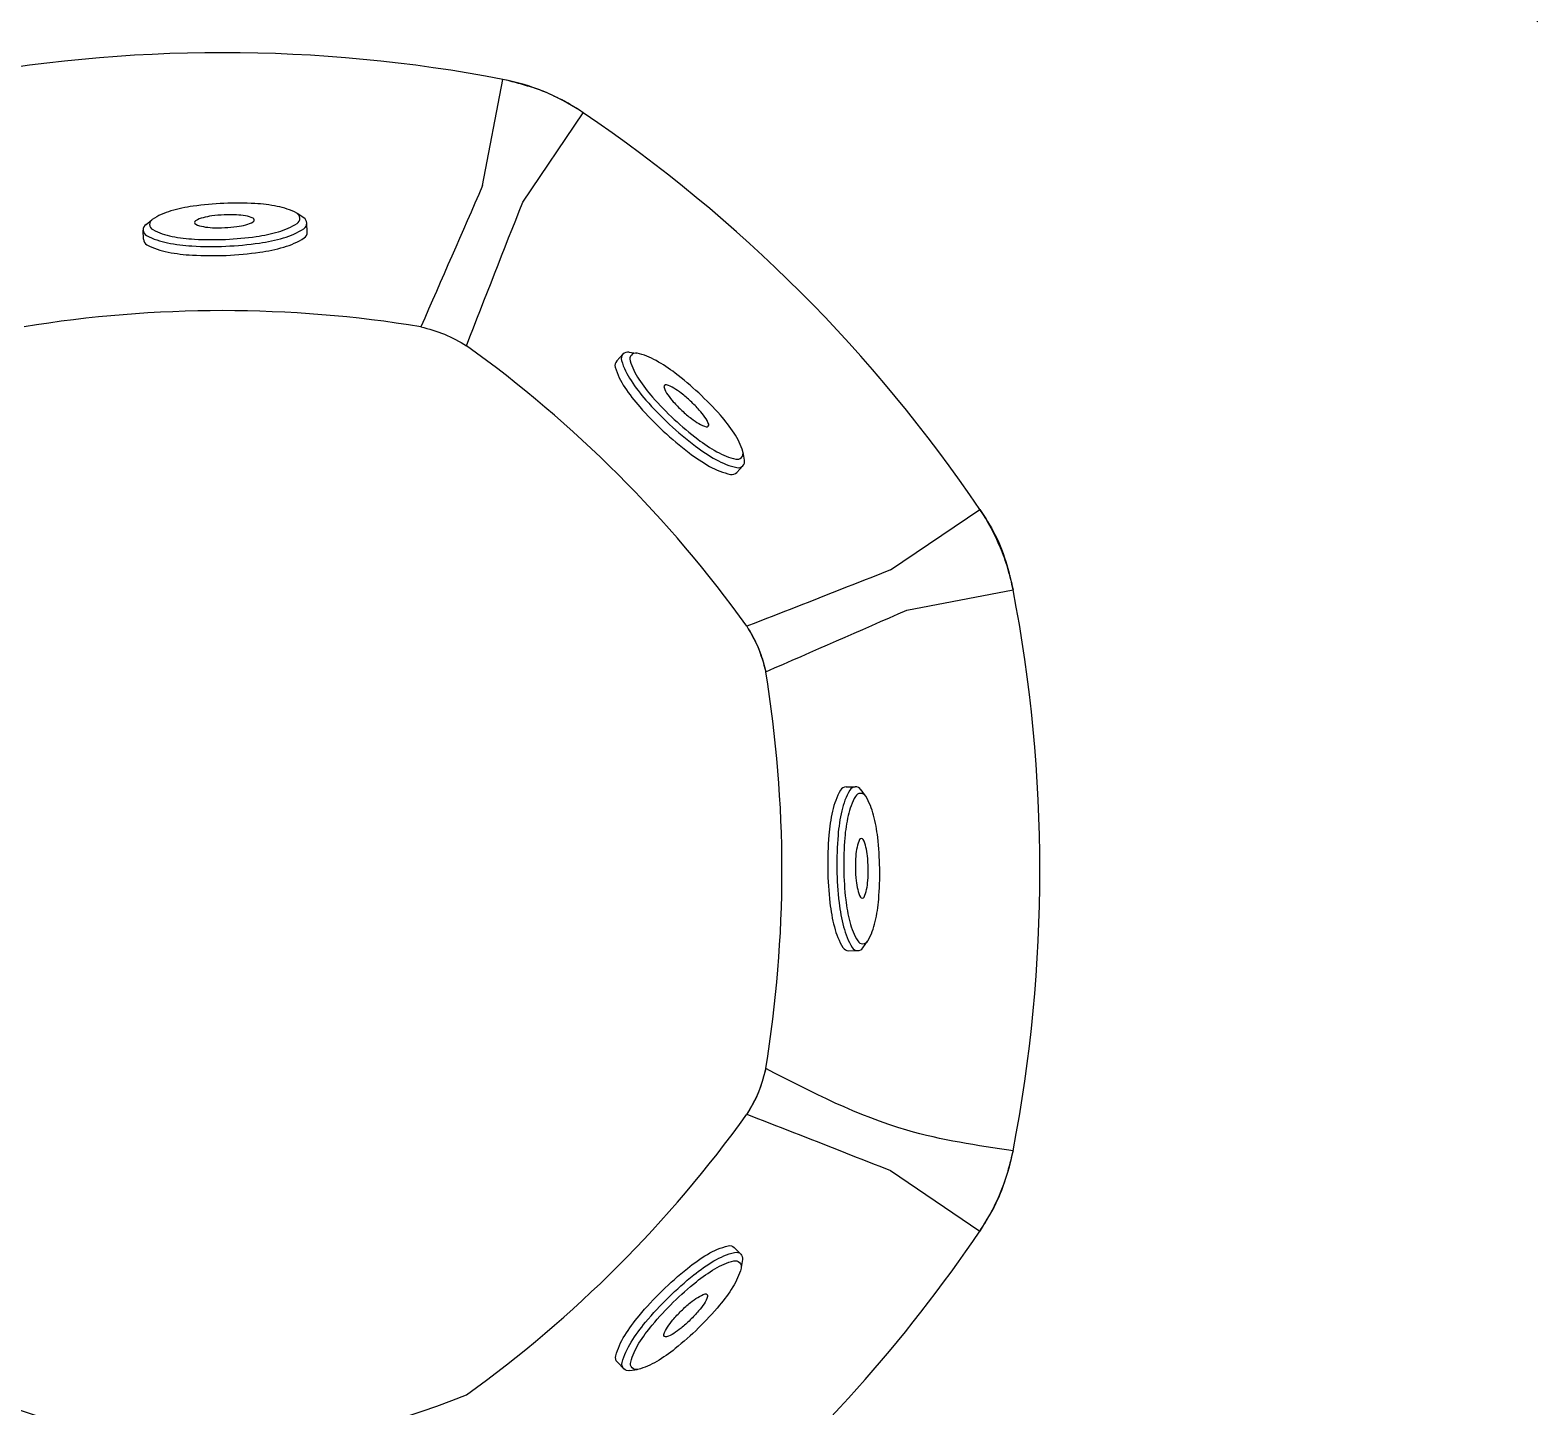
# Model space of a CAD drawing. Extents: x 408 to 498, y 628 to 778.
# Drawn here: x 450.84 to 467.89, y 683.6 to 699.24 of the extents above; entities that cross this region are included whole.
import ezdxf

# ---------------------------------------------------------------- set-up
doc = ezdxf.new("R2010")
doc.units = 0
doc.header["$MEASUREMENT"] = 0
doc.layers.add('1', color=4, linetype='Continuous')
doc.layers.add('JET', color=3, linetype='Continuous')

# ---------------------------------------------------------------- blocks, each defined once
blk = doc.blocks.new('MINI')
at = {"layer": '1', "color": 3}
for p, q in [((0.223, 0.931), (0.327, 0.931)), ((0.391, 0.895), (0.44, 0.828)), ((0.391, 0.895), (0.391, 0.895)), ((0.386, -0.902), (0.441, -0.828)), ((0.223, -0.932), (0.327, -0.932)), ((0.327, -0.932), (0.327, -0.932))]:
    blk.add_line(p, q, dxfattribs=at)
for points in [[(0.223, 0.931, 0.267867), (0.159, 0.895, 0.072378), (0.065, 0.659, 0.034036), (0.019, 0.384, 0.024706), (0, 0, 0.024706), (0.019, -0.384, 0.034036), (0.065, -0.659, 0.072378), (0.159, -0.895, 0.267867), (0.223, -0.932, 0.267867)], [(0.391, 0.895, 0.267867), (0.327, 0.931, 0.267867), (0.264, 0.895, 0.072378), (0.17, 0.659, 0.034036), (0.123, 0.384, 0.024706), (0.104, 0, 0.024706), (0.123, -0.384, 0.034036), (0.17, -0.659, 0.072378), (0.264, -0.895, 0.267867), (0.327, -0.932, 0.267867)], [(0.327, -0.932, 0.238458), (0.386, -0.902, 0.072378)]]:
    blk.add_lwpolyline(points, format="xyb", dxfattribs=at)
for points in [[(0.386, -0.855, 0.267867), (0.445, -0.822, 0.072378), (0.531, -0.605, 0.034036), (0.574, -0.352, 0.024706), (0.591, 0, 0.024706), (0.574, 0.352, 0.034036), (0.531, 0.605, 0.072378), (0.445, 0.822, 0.267867), (0.386, 0.855, 0.267867), (0.328, 0.822, 0.072378), (0.242, 0.605, 0.034036), (0.199, 0.352, 0.024706), (0.182, 0, 0.024706), (0.199, -0.352, 0.034036), (0.242, -0.605, 0.072378), (0.328, -0.822, 0.267867)], [(0.388, 0.343, 0.280852), (0.368, 0.331, 0.066452), (0.337, 0.244, 0.030521), (0.321, 0.143, 0.022038), (0.315, 0.003, 0.022038), (0.321, -0.137, 0.030521), (0.337, -0.238, 0.066452), (0.368, -0.325, 0.280852), (0.388, -0.337, 0.280852), (0.408, -0.325, 0.066452), (0.439, -0.238, 0.030521), (0.454, -0.137, 0.022038), (0.46, 0.003, 0.022038), (0.454, 0.143, 0.030521), (0.439, 0.244, 0.066452), (0.408, 0.331, 0.280852)]]:
    blk.add_lwpolyline(points, format="xyb", close=True, dxfattribs=at)
blk = doc.blocks.new('2018 PULSE')
at = {"layer": '1', "color": 3, "linetype": 'Continuous', "lineweight": 25}
for p, q in [((47.687, 52.329), (47.919, 53.536)), ((48.144, 52.14), (48.833, 53.157)), ((52.325, 47.959), (53.342, 48.648)), ((52.514, 47.502), (53.721, 47.734)), ((52.325, 41.132), (53.342, 40.443))]:
    blk.add_line(p, q, dxfattribs=at)
at = {"layer": '1', "linetype": 'Continuous', "lineweight": 25}
for centre, radius, start, end in [((85.237, 85.052), 40.06, 216.8636, 233.4722), ((44.73, 36.959), 16.881, 79.1117, 100.8883), ((39.366, 39.181), 16.881, 34.1117, 55.8883), ((44.73, 36.959), 13.948, 80.694, 99.306), ((39.366, 39.181), 13.948, 35.694, 54.306), ((37.144, 44.545), 16.881, 349.1117, 10.8883), ((37.144, 44.545), 13.948, 350.694, 9.306), ((39.366, 49.909), 13.948, 305.694, 324.306), ((39.366, 49.909), 16.881, 310.4357, 325.8883), ((44.73, 45.251), 7.223, 247.4164, 292.5836)]:
    blk.add_arc(centre, radius, start, end, dxfattribs=at)
at = {"layer": '1'}
for points in [[(2.585, 55.266), (2.525, 39.185), (2.971, 19.896), (3.167, 17.119), (3.337, 14.749), (4.076, 12.494), (5.013, 11.22), (8.535, 7.698), (11.405, 4.828), (14.824, 3.182), (18.658, 2.845), (22.958, 2.677), (28.262, 2.516), (33.788, 2.404), (34.694, 2.541), (35.632, 3.14), (37.017, 4.486), (38.175, 5.616), (38.908, 6.246), (39.742, 6.574), (40.51, 6.687), (41.601, 6.68), (43.175, 6.667), (48.967, 6.682)], [(48.833, 53.157), (48.47, 53.362), (47.919, 53.536)], [(46.985, 50.723), (47.254, 50.639), (47.504, 50.509)], [(53.342, 48.648), (53.514, 48.364), (53.637, 48.057), (53.721, 47.734)], [(50.693, 47.319), (50.842, 47.027), (50.908, 46.801)], [(50.693, 47.319), (50.813, 47.095), (50.908, 46.801)], [(50.908, 42.29), (50.806, 41.978), (50.693, 41.772)], [(50.908, 42.29), (50.824, 42.021), (50.693, 41.772)], [(53.721, 41.356), (53.547, 40.805), (53.342, 40.443)]]:
    blk.add_spline(points, degree=3, dxfattribs=at)
at = {"layer": '1', "linetype": 'Continuous', "lineweight": 25}
for points in [[(48.833, 53.157), (48.798, 53.181), (48.763, 53.203), (48.691, 53.247), (48.655, 53.268), (48.545, 53.327), (48.47, 53.362), (48.241, 53.457), (48.083, 53.504), (47.919, 53.536)], [(48.833, 53.157), (48.798, 53.181), (48.763, 53.203), (48.691, 53.247), (48.655, 53.268), (48.545, 53.327), (48.47, 53.362), (48.241, 53.457), (48.083, 53.504), (47.919, 53.536)], [(53.721, 47.734), (53.713, 47.775), (53.704, 47.816), (53.684, 47.897), (53.673, 47.937), (53.637, 48.057), (53.609, 48.135), (53.514, 48.364), (53.436, 48.509), (53.342, 48.648)], [(53.721, 47.734), (53.713, 47.775), (53.704, 47.816), (53.684, 47.897), (53.673, 47.937), (53.637, 48.057), (53.609, 48.135), (53.514, 48.364), (53.436, 48.509), (53.342, 48.648)], [(53.342, 40.443), (53.366, 40.477), (53.388, 40.512), (53.432, 40.584), (53.452, 40.62), (53.512, 40.73), (53.547, 40.805), (53.642, 41.034), (53.689, 41.192), (53.721, 41.356)], [(53.342, 40.443), (53.366, 40.477), (53.388, 40.512), (53.432, 40.584), (53.452, 40.62), (53.512, 40.73), (53.547, 40.805), (53.642, 41.034), (53.689, 41.192), (53.721, 41.356)]]:
    blk.add_open_spline(points, degree=3, knots=[0, 0, 0, 0, 0.125, 0.125, 0.25, 0.25, 0.5, 0.5, 1, 1, 1, 1], dxfattribs=at)
at = {"layer": '1', "color": 3, "linetype": 'Continuous', "lineweight": 25}
for points in [[(47.687, 52.329), (47.455, 51.795), (47.221, 51.259), (46.985, 50.723)], [(47.687, 52.329), (47.455, 51.795), (47.221, 51.259), (46.985, 50.723)], [(47.504, 50.509), (47.716, 51.054), (47.93, 51.598), (48.144, 52.14)], [(47.504, 50.509), (47.716, 51.054), (47.93, 51.598), (48.144, 52.14)], [(52.325, 47.959), (51.783, 47.745), (51.239, 47.531), (50.693, 47.319)], [(52.325, 47.959), (51.783, 47.745), (51.239, 47.531), (50.693, 47.319)], [(50.908, 46.801), (51.444, 47.036), (51.98, 47.27), (52.514, 47.502)], [(50.908, 46.801), (51.444, 47.036), (51.98, 47.27), (52.514, 47.502)], [(50.693, 41.772), (51.239, 41.559), (51.783, 41.346), (52.325, 41.132)], [(50.693, 41.772), (51.239, 41.559), (51.783, 41.346), (52.325, 41.132)]]:
    blk.add_open_spline(points, degree=3, dxfattribs=at)
at = {"layer": '1', "color": 3}
blk.add_spline([(53.721, 41.356), (52.514, 41.589), (50.908, 42.29)], degree=3, dxfattribs=at)
at = {"layer": 'JET'}
for p, rotation in [((44.771, 51.536), 92.47461354377491), ((49.743, 49.538), 47.09587597588174), ((51.613, 44.558), 0.8985078645703236)]:
    blk.add_blockref('MINI', p, dxfattribs=dict(at, rotation=rotation))
at = {"layer": 'JET', "xscale": -1, "rotation": 134.4311301582545}
blk.add_blockref('MINI', (49.729, 39.763), dxfattribs=at)

msp = doc.modelspace()

# ---------------------------------------------------------------- block references
at = {"layer": '1'}
msp.add_blockref('2018 PULSE', (408.301, 645.145), dxfattribs=at)

doc.saveas('drawing.dxf')
